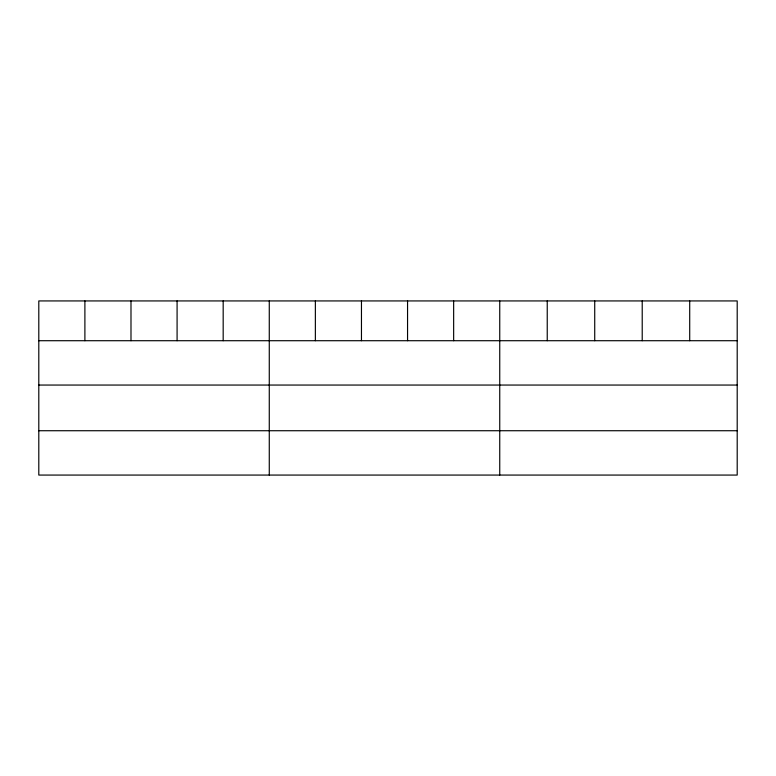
<?xml version="1.0" encoding="UTF-8"?>
<svg xmlns="http://www.w3.org/2000/svg" width="776" height="776" viewBox="0 0 776 776"><rect width="100%" height="100%" fill="white"/><g stroke="black" fill="none" stroke-linecap="round" stroke-linejoin="round"><path stroke-width="1.16" d="M737.2 385.051L737.2 300.933L38.8 300.933L38.8 475.067L737.2 475.067L737.2 385.051L38.8 385.051M38.8 340.712L737.2 340.712M38.8 430.728L737.2 430.728M689.709 300.933L689.709 340.712M642.218 300.933L642.218 340.712M594.726 300.933L594.726 340.712M547.235 300.933L547.235 340.712M499.744 300.933L499.744 475.067M453.65 300.933L453.65 340.712M407.555 300.933L407.555 340.712M361.461 300.933L361.461 340.712M315.366 300.933L315.366 340.712M269.272 300.933L269.272 475.067M223.178 300.933L223.178 340.712M177.083 300.933L177.083 340.712M130.989 300.933L130.989 340.712M84.894 300.933L84.894 340.712"/></g></svg>
